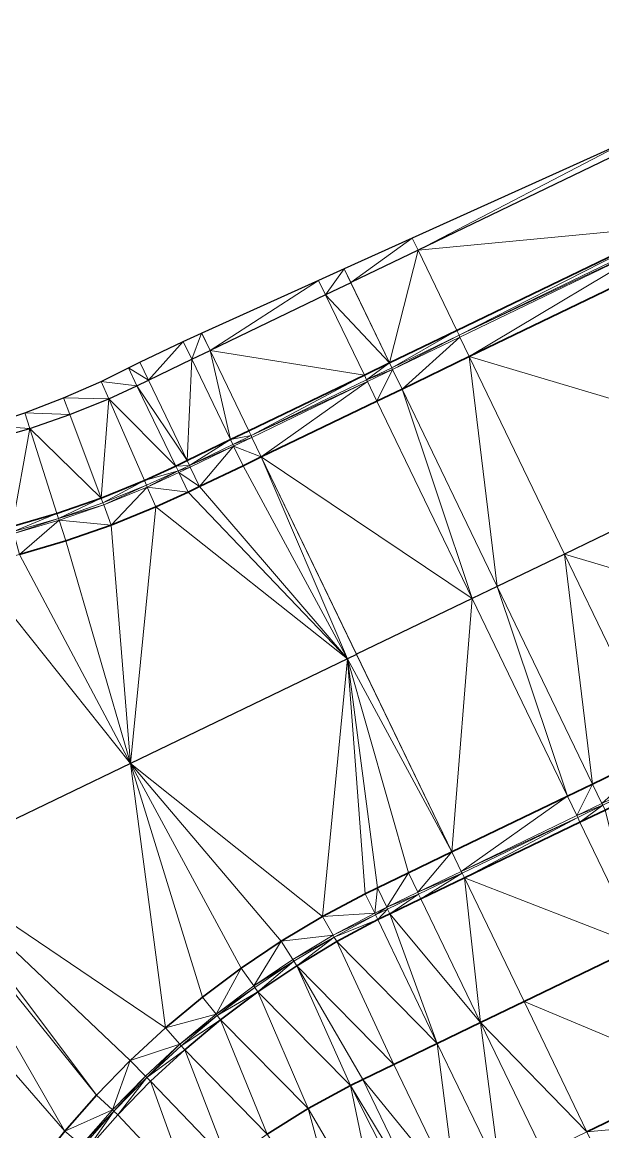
# Model space of a CAD drawing. Header units: metres. Extents: x 246428 to 246884, y 7418966 to 7419490.
# Drawn here: x 246544.71 to 246556.76, y 7419384.3 to 7419407.32 of the extents above; entities that cross this region are included whole.
import ezdxf

# ---------------------------------------------------------------- set-up
doc = ezdxf.new("R2010")
doc.units = ezdxf.units.M
doc.linetypes.add('blank name', pattern=[0])
doc.linetypes.add('HIDDEN', pattern=[9.525, 6.35, -3.175])
doc.layers.add('_12D_UNMAPPED', color=7, linetype='Continuous')
for name, color, linetype, lineweight in [('BATTER', 250, 'HIDDEN', 25), ('GRADELINES', 250, 'HIDDEN', 25), ('MISC_PATHS', 7, 'Continuous', 35)]:
    doc.layers.add(name, color=color, linetype=linetype, lineweight=lineweight)
for name, color, linetype, lineweight, true_color in [('KERB_BACK', 7, 'Continuous', 35, 0x5fd2ff), ('KERB_LINE', 7, 'Continuous', 18, 0xb9b9b9), ('KERB_LIP', 7, 'Continuous', 35, 0x5fd2ff), ('KERB_TOP', 7, 'Continuous', 18, 0xb9b9b9)]:
    doc.layers.add(name, color=color, linetype=linetype, lineweight=lineweight, true_color=true_color)

msp = doc.modelspace()

# ---------------------------------------------------------------- linework, layer by layer
at = {"layer": '_12D_UNMAPPED', "color": 3, "linetype": 'blank name', "lineweight": 0}
for points in [[(246522.217, 7419399.816, 31.478), (246641.933, 7419447.013, 33.763), (246641.933, 7419447.013, 33.763)], [(246552.923, 7419402.591, 32.046), (246552.801, 7419402.843, 32), (246557.359, 7419404.903, 32.096)], [(246557.427, 7419404.763, 32.121), (246552.923, 7419402.591, 32.046), (246557.359, 7419404.903, 32.096)], [(246558.23, 7419403.096, 32.14), (246552.923, 7419402.591, 32.046), (246557.427, 7419404.763, 32.121)], [(246553.727, 7419400.925, 32.065), (246552.923, 7419402.591, 32.046), (246558.23, 7419403.096, 32.14)], [(246553.774, 7419400.826, 32.065), (246553.727, 7419400.925, 32.065), (246558.23, 7419403.096, 32.14)], [(246558.278, 7419402.997, 32.14), (246553.774, 7419400.826, 32.065), (246558.23, 7419403.096, 32.14)], [(246558.295, 7419402.961, 31.99), (246553.774, 7419400.826, 32.065), (246558.278, 7419402.997, 32.14)], [(246553.792, 7419400.789, 31.915), (246553.774, 7419400.826, 32.065), (246558.295, 7419402.961, 31.99)], [(246553.987, 7419400.384, 31.94), (246553.792, 7419400.789, 31.915), (246558.295, 7419402.961, 31.99)], [(246558.491, 7419402.556, 32.015), (246553.987, 7419400.384, 31.94), (246558.295, 7419402.961, 31.99)], [(246552.801, 7419402.843, 32), (246551.527, 7419401.918, 32.023), (246551.388, 7419402.204, 31.97)], [(246552.923, 7419402.591, 32.046), (246551.527, 7419401.918, 32.023), (246552.801, 7419402.843, 32)], [(246552.923, 7419402.591, 32.046), (246552.33, 7419400.251, 32.042), (246551.527, 7419401.918, 32.023)], [(246553.727, 7419400.925, 32.065), (246552.33, 7419400.251, 32.042), (246552.923, 7419402.591, 32.046)], [(246560.467, 7419398.458, 32.151), (246553.987, 7419400.384, 31.94), (246558.491, 7419402.556, 32.015)], [(246551.388, 7419402.204, 31.97), (246551.006, 7419401.666, 32.015), (246550.861, 7419401.966, 31.959)], [(246551.527, 7419401.917, 32.023), (246551.006, 7419401.666, 32.015), (246551.388, 7419402.204, 31.97)], [(246551.527, 7419401.918, 32.023), (246551.527, 7419401.917, 32.023), (246551.388, 7419402.204, 31.97)], [(246551.388, 7419402.204, 31.97), (246551.527, 7419401.917, 32.023), (246551.388, 7419402.204, 31.97)], [(246550.861, 7419401.966, 31.959), (246548.607, 7419400.51, 31.975), (246548.434, 7419400.869, 31.908)], [(246551.006, 7419401.666, 32.015), (246548.607, 7419400.51, 31.975), (246550.861, 7419401.966, 31.959)], [(246551.006, 7419401.666, 32.015), (246551.006, 7419401.666, 32.015), (246550.861, 7419401.966, 31.959)], [(246550.861, 7419401.966, 31.959), (246551.006, 7419401.666, 32.015), (246550.861, 7419401.966, 31.959)], [(246551.527, 7419401.917, 32.023), (246552.33, 7419400.251, 32.042), (246551.006, 7419401.666, 32.015)], [(246552.33, 7419400.251, 32.042), (246552.33, 7419400.251, 32.042), (246551.527, 7419401.918, 32.023)], [(246551.527, 7419401.918, 32.023), (246552.33, 7419400.251, 32.042), (246551.527, 7419401.917, 32.023)], [(246551.006, 7419401.666, 32.015), (246551.809, 7419400, 32.033), (246548.607, 7419400.51, 31.975)], [(246552.33, 7419400.251, 32.042), (246551.809, 7419400, 32.033), (246551.006, 7419401.666, 32.015)], [(246551.809, 7419400, 32.033), (246551.809, 7419400, 32.033), (246551.006, 7419401.666, 32.015)], [(246551.006, 7419401.666, 32.015), (246551.809, 7419400, 32.033), (246551.006, 7419401.666, 32.015)], [(246548.229, 7419400.327, 31.968), (246548.051, 7419400.696, 31.9), (246548.433, 7419400.869, 31.908)], [(246548.433, 7419400.869, 31.908), (246548.051, 7419400.696, 31.9), (246548.434, 7419400.869, 31.908)], [(246548.607, 7419400.51, 31.975), (246548.229, 7419400.327, 31.968), (246548.433, 7419400.869, 31.908)], [(246548.607, 7419400.51, 31.975), (246548.433, 7419400.869, 31.908), (246548.434, 7419400.869, 31.908)], [(246548.434, 7419400.869, 31.908), (246548.433, 7419400.869, 31.908), (246548.434, 7419400.869, 31.908)], [(246548.607, 7419400.51, 31.975), (246548.434, 7419400.869, 31.908), (246548.607, 7419400.51, 31.975)], [(246548.607, 7419400.51, 31.975), (246548.607, 7419400.51, 31.975), (246548.434, 7419400.869, 31.908)], [(246548.434, 7419400.869, 31.908), (246548.434, 7419400.869, 31.908), (246548.434, 7419400.869, 31.908)], [(246548.607, 7419400.51, 31.975), (246548.434, 7419400.869, 31.908), (246548.434, 7419400.869, 31.908)], [(246548.434, 7419400.869, 31.908), (246548.434, 7419400.869, 31.908), (246548.434, 7419400.869, 31.908)], [(246553.727, 7419400.925, 32.065), (246552.378, 7419400.152, 32.042), (246552.33, 7419400.251, 32.042)], [(246553.774, 7419400.826, 32.065), (246552.378, 7419400.152, 32.042), (246553.727, 7419400.925, 32.065)], [(246547.328, 7419399.893, 31.953), (246547.149, 7419400.265, 31.884), (246548.051, 7419400.696, 31.9)], [(246548.229, 7419400.327, 31.968), (246547.328, 7419399.893, 31.953), (246548.051, 7419400.696, 31.9)], [(246553.774, 7419400.826, 32.065), (246552.395, 7419400.116, 31.892), (246552.378, 7419400.152, 32.042)], [(246553.792, 7419400.789, 31.915), (246552.395, 7419400.116, 31.892), (246553.774, 7419400.826, 32.065)], [(246553.792, 7419400.789, 31.915), (246552.591, 7419399.711, 31.917), (246552.395, 7419400.116, 31.892)], [(246553.987, 7419400.384, 31.94), (246552.591, 7419399.711, 31.917), (246553.792, 7419400.789, 31.915)], [(246549.032, 7419398.661, 31.987), (246548.229, 7419400.327, 31.968), (246548.607, 7419400.51, 31.975)], [(246548.229, 7419400.327, 31.968), (246548.607, 7419400.51, 31.975), (246548.607, 7419400.51, 31.975)], [(246548.607, 7419400.51, 31.975), (246549.411, 7419398.843, 31.993), (246548.607, 7419400.51, 31.975)], [(246548.607, 7419400.51, 31.975), (246548.607, 7419400.51, 31.975), (246548.607, 7419400.51, 31.975)], [(246548.607, 7419400.51, 31.975), (246548.607, 7419400.51, 31.975), (246548.607, 7419400.51, 31.975)], [(246549.411, 7419398.843, 31.993), (246549.411, 7419398.843, 31.993), (246548.607, 7419400.51, 31.975)], [(246548.607, 7419400.51, 31.975), (246549.411, 7419398.843, 31.993), (246548.607, 7419400.51, 31.975)], [(246551.809, 7419400, 32.033), (246549.411, 7419398.843, 31.993), (246548.607, 7419400.51, 31.975)], [(246548.607, 7419400.51, 31.975), (246548.607, 7419400.51, 31.975), (246548.607, 7419400.51, 31.975)], [(246549.411, 7419398.843, 31.993), (246549.41, 7419398.843, 31.993), (246548.607, 7419400.51, 31.975)], [(246549.41, 7419398.843, 31.993), (246549.032, 7419398.661, 31.987), (246548.607, 7419400.51, 31.975)], [(246547.328, 7419399.893, 31.953), (246546.914, 7419400.148, 31.881), (246547.149, 7419400.265, 31.884)], [(246548.132, 7419398.226, 31.972), (246547.328, 7419399.893, 31.953), (246548.229, 7419400.327, 31.968)], [(246549.032, 7419398.661, 31.987), (246548.132, 7419398.226, 31.972), (246548.229, 7419400.327, 31.968)], [(246552.33, 7419400.251, 32.042), (246551.857, 7419399.901, 32.033), (246551.809, 7419400, 32.033)], [(246552.378, 7419400.152, 32.042), (246551.857, 7419399.901, 32.033), (246552.33, 7419400.251, 32.042)], [(246552.33, 7419400.251, 32.042), (246552.378, 7419400.152, 32.042), (246552.33, 7419400.251, 32.042)], [(246552.378, 7419400.152, 32.042), (246552.378, 7419400.152, 32.042), (246552.33, 7419400.251, 32.042)], [(246553.987, 7419400.384, 31.94), (246554.567, 7419395.612, 32.053), (246552.591, 7419399.711, 31.917)], [(246554.567, 7419395.612, 32.053), (246553.987, 7419400.384, 31.94), (246555.964, 7419396.286, 32.076)], [(246553.987, 7419400.384, 31.94), (246560.467, 7419398.458, 32.151), (246555.964, 7419396.286, 32.076)], [(246547.092, 7419399.779, 31.949), (246546.348, 7419399.87, 31.873), (246546.914, 7419400.148, 31.881)], [(246547.328, 7419399.893, 31.953), (246547.092, 7419399.779, 31.949), (246546.914, 7419400.148, 31.881)], [(246551.809, 7419400, 32.033), (246549.458, 7419398.744, 31.993), (246549.411, 7419398.843, 31.993)], [(246551.857, 7419399.901, 32.033), (246549.458, 7419398.744, 31.993), (246551.809, 7419400, 32.033)], [(246551.809, 7419400, 32.033), (246551.857, 7419399.901, 32.033), (246551.809, 7419400, 32.033)], [(246551.857, 7419399.901, 32.033), (246551.857, 7419399.901, 32.033), (246551.809, 7419400, 32.033)], [(246552.378, 7419400.152, 32.042), (246552.395, 7419400.116, 31.892), (246551.857, 7419399.901, 32.033)], [(246552.395, 7419400.116, 31.892), (246551.874, 7419399.865, 31.883), (246551.857, 7419399.901, 32.033)], [(246552.395, 7419400.116, 31.892), (246552.07, 7419399.46, 31.908), (246551.874, 7419399.865, 31.883)], [(246552.591, 7419399.711, 31.917), (246552.07, 7419399.46, 31.908), (246552.395, 7419400.116, 31.892)], [(246552.395, 7419400.116, 31.892), (246552.395, 7419400.116, 31.892), (246552.378, 7419400.152, 32.042)], [(246552.378, 7419400.152, 32.042), (246552.395, 7419400.116, 31.892), (246552.378, 7419400.152, 32.042)], [(246552.591, 7419399.711, 31.917), (246552.591, 7419399.711, 31.917), (246552.395, 7419400.116, 31.892)], [(246552.395, 7419400.116, 31.892), (246552.591, 7419399.711, 31.917), (246552.395, 7419400.116, 31.892)], [(246546.506, 7419399.51, 31.938), (246545.566, 7419399.526, 31.862), (246546.348, 7419399.87, 31.873)], [(246547.092, 7419399.779, 31.949), (246546.506, 7419399.51, 31.938), (246546.348, 7419399.87, 31.873)], [(246547.896, 7419398.113, 31.968), (246546.506, 7419399.51, 31.938), (246547.092, 7419399.779, 31.949)], [(246548.132, 7419398.226, 31.972), (246547.092, 7419399.779, 31.949), (246547.328, 7419399.893, 31.953)], [(246548.132, 7419398.226, 31.972), (246547.896, 7419398.113, 31.968), (246547.092, 7419399.779, 31.949)], [(246551.857, 7419399.901, 32.033), (246551.874, 7419399.865, 31.883), (246549.458, 7419398.744, 31.993)], [(246551.874, 7419399.865, 31.883), (246549.476, 7419398.708, 31.843), (246549.458, 7419398.744, 31.993)], [(246551.874, 7419399.865, 31.883), (246549.671, 7419398.303, 31.868), (246549.476, 7419398.708, 31.843)], [(246552.07, 7419399.46, 31.908), (246549.671, 7419398.303, 31.868), (246551.874, 7419399.865, 31.883)], [(246551.874, 7419399.865, 31.883), (246551.874, 7419399.865, 31.883), (246551.857, 7419399.901, 32.033)], [(246551.857, 7419399.901, 32.033), (246551.874, 7419399.865, 31.883), (246551.857, 7419399.901, 32.033)], [(246551.874, 7419399.865, 31.883), (246552.07, 7419399.46, 31.908), (246551.874, 7419399.865, 31.883)], [(246552.07, 7419399.46, 31.908), (246552.07, 7419399.46, 31.908), (246551.874, 7419399.865, 31.883)], [(246552.591, 7419399.711, 31.917), (246554.046, 7419395.361, 32.045), (246552.07, 7419399.46, 31.908)], [(246552.591, 7419399.711, 31.917), (246554.567, 7419395.612, 32.053), (246552.591, 7419399.711, 31.917)], [(246554.567, 7419395.612, 32.053), (246554.567, 7419395.612, 32.053), (246552.591, 7419399.711, 31.917)], [(246554.567, 7419395.612, 32.053), (246554.046, 7419395.361, 32.045), (246552.591, 7419399.711, 31.917)], [(246545.696, 7419399.181, 31.923), (246544.766, 7419399.219, 31.851), (246545.566, 7419399.526, 31.862)], [(246546.506, 7419399.51, 31.938), (246545.696, 7419399.181, 31.923), (246545.566, 7419399.526, 31.862)], [(246546.348, 7419397.449, 31.942), (246545.696, 7419399.181, 31.923), (246546.506, 7419399.51, 31.938)], [(246547.246, 7419397.814, 31.957), (246546.348, 7419397.449, 31.942), (246546.506, 7419399.51, 31.938)], [(246547.896, 7419398.113, 31.968), (246547.246, 7419397.814, 31.957), (246546.506, 7419399.51, 31.938)], [(246552.07, 7419399.46, 31.908), (246554.046, 7419395.361, 32.045), (246549.671, 7419398.303, 31.868)], [(246554.046, 7419395.361, 32.045), (246554.046, 7419395.361, 32.045), (246552.07, 7419399.46, 31.908)], [(246552.07, 7419399.46, 31.908), (246554.046, 7419395.361, 32.045), (246552.07, 7419399.46, 31.908)], [(246544.87, 7419398.894, 31.908), (246543.951, 7419398.951, 31.841), (246544.766, 7419399.219, 31.851)], [(246545.696, 7419399.181, 31.923), (246544.87, 7419398.894, 31.908), (246544.766, 7419399.219, 31.851)], [(246546.348, 7419397.449, 31.942), (246544.87, 7419398.894, 31.908), (246545.696, 7419399.181, 31.923)], [(246544.87, 7419398.894, 31.908), (246544.03, 7419398.649, 31.893), (246543.951, 7419398.951, 31.841)], [(246544.502, 7419396.86, 31.912), (246544.03, 7419398.649, 31.893), (246544.87, 7419398.894, 31.908)], [(246545.432, 7419397.131, 31.927), (246544.502, 7419396.86, 31.912), (246544.87, 7419398.894, 31.908)], [(246546.348, 7419397.449, 31.942), (246545.432, 7419397.131, 31.927), (246544.87, 7419398.894, 31.908)], [(246549.458, 7419398.744, 31.993), (246549.032, 7419398.661, 31.987), (246549.41, 7419398.843, 31.993)], [(246549.458, 7419398.744, 31.993), (246549.41, 7419398.843, 31.993), (246549.411, 7419398.843, 31.993)], [(246549.41, 7419398.843, 31.993), (246549.411, 7419398.843, 31.993), (246549.411, 7419398.843, 31.993)], [(246549.411, 7419398.843, 31.993), (246549.411, 7419398.843, 31.993), (246549.411, 7419398.843, 31.993)], [(246549.411, 7419398.843, 31.993), (246549.411, 7419398.843, 31.993), (246549.411, 7419398.843, 31.993)], [(246549.458, 7419398.744, 31.993), (246549.458, 7419398.744, 31.993), (246549.411, 7419398.843, 31.993)], [(246549.411, 7419398.843, 31.993), (246549.458, 7419398.744, 31.993), (246549.411, 7419398.843, 31.993)], [(246549.411, 7419398.843, 31.993), (246549.458, 7419398.744, 31.993), (246549.411, 7419398.843, 31.993)], [(246549.458, 7419398.744, 31.993), (246549.458, 7419398.744, 31.993), (246549.411, 7419398.843, 31.993)], [(246548.179, 7419398.127, 31.972), (246548.132, 7419398.226, 31.972), (246549.032, 7419398.661, 31.987)], [(246549.08, 7419398.562, 31.987), (246548.179, 7419398.127, 31.972), (246549.032, 7419398.661, 31.987)], [(246549.097, 7419398.526, 31.837), (246548.179, 7419398.127, 31.972), (246549.08, 7419398.562, 31.987)], [(246549.458, 7419398.744, 31.993), (246549.08, 7419398.562, 31.987), (246549.032, 7419398.661, 31.987)], [(246549.476, 7419398.708, 31.843), (246549.08, 7419398.562, 31.987), (246549.458, 7419398.744, 31.993)], [(246549.476, 7419398.708, 31.843), (246549.097, 7419398.526, 31.837), (246549.08, 7419398.562, 31.987)], [(246549.671, 7419398.303, 31.868), (246549.097, 7419398.526, 31.837), (246549.476, 7419398.708, 31.843)], [(246549.458, 7419398.744, 31.993), (246549.458, 7419398.744, 31.993), (246549.458, 7419398.744, 31.993)], [(246549.476, 7419398.708, 31.843), (246549.476, 7419398.708, 31.843), (246549.458, 7419398.744, 31.993)], [(246549.476, 7419398.708, 31.843), (246549.458, 7419398.744, 31.993), (246549.458, 7419398.744, 31.993)], [(246549.458, 7419398.744, 31.993), (246549.458, 7419398.744, 31.993), (246549.458, 7419398.744, 31.993)], [(246549.458, 7419398.744, 31.993), (246549.476, 7419398.708, 31.843), (246549.458, 7419398.744, 31.993)], [(246549.458, 7419398.744, 31.993), (246549.458, 7419398.744, 31.993), (246549.458, 7419398.744, 31.993)], [(246549.458, 7419398.744, 31.993), (246549.476, 7419398.708, 31.843), (246549.458, 7419398.744, 31.993)], [(246549.476, 7419398.708, 31.843), (246549.476, 7419398.708, 31.843), (246549.458, 7419398.744, 31.993)], [(246549.476, 7419398.708, 31.843), (246549.476, 7419398.708, 31.843), (246549.476, 7419398.708, 31.843)], [(246549.476, 7419398.708, 31.843), (246549.476, 7419398.708, 31.843), (246549.476, 7419398.708, 31.843)], [(246549.671, 7419398.303, 31.868), (246549.476, 7419398.708, 31.843), (246549.476, 7419398.708, 31.843)], [(246549.671, 7419398.303, 31.868), (246549.671, 7419398.303, 31.868), (246549.476, 7419398.708, 31.843)], [(246549.476, 7419398.708, 31.843), (246549.671, 7419398.303, 31.868), (246549.476, 7419398.708, 31.843)], [(246549.476, 7419398.708, 31.843), (246549.476, 7419398.708, 31.843), (246549.476, 7419398.708, 31.843)], [(246549.476, 7419398.708, 31.843), (246549.671, 7419398.303, 31.868), (246549.476, 7419398.708, 31.843)], [(246549.671, 7419398.303, 31.868), (246549.671, 7419398.303, 31.868), (246549.476, 7419398.708, 31.843)], [(246549.097, 7419398.526, 31.837), (246548.197, 7419398.091, 31.822), (246548.179, 7419398.127, 31.972)], [(246548.392, 7419397.686, 31.847), (246548.197, 7419398.091, 31.822), (246549.097, 7419398.526, 31.837)], [(246549.293, 7419398.12, 31.862), (246548.392, 7419397.686, 31.847), (246549.097, 7419398.526, 31.837)], [(246549.671, 7419398.303, 31.868), (246549.293, 7419398.12, 31.862), (246549.097, 7419398.526, 31.837)], [(246555.964, 7419396.286, 32.076), (246560.467, 7419398.458, 32.151), (246562.444, 7419394.359, 32.288)], [(246547.944, 7419398.014, 31.968), (246547.246, 7419397.814, 31.957), (246547.896, 7419398.113, 31.968)], [(246548.179, 7419398.127, 31.972), (246547.896, 7419398.113, 31.968), (246548.132, 7419398.226, 31.972)], [(246548.179, 7419398.127, 31.972), (246547.944, 7419398.014, 31.968), (246547.896, 7419398.113, 31.968)], [(246548.197, 7419398.091, 31.822), (246547.944, 7419398.014, 31.968), (246548.179, 7419398.127, 31.972)], [(246548.197, 7419398.091, 31.822), (246547.961, 7419397.978, 31.818), (246547.944, 7419398.014, 31.968)], [(246548.392, 7419397.686, 31.847), (246547.961, 7419397.978, 31.818), (246548.197, 7419398.091, 31.822)], [(246548.392, 7419397.686, 31.847), (246549.293, 7419398.12, 31.862), (246551.46, 7419394.114, 32.001)], [(246551.46, 7419394.114, 32.001), (246549.293, 7419398.12, 31.862), (246549.671, 7419398.303, 31.868)], [(246549.293, 7419398.12, 31.862), (246549.671, 7419398.303, 31.868), (246549.671, 7419398.303, 31.868)], [(246549.671, 7419398.303, 31.868), (246551.648, 7419394.204, 32.005), (246549.671, 7419398.303, 31.868)], [(246549.671, 7419398.303, 31.868), (246551.648, 7419394.204, 32.005), (246549.671, 7419398.303, 31.868)], [(246549.671, 7419398.303, 31.868), (246549.671, 7419398.303, 31.868), (246549.671, 7419398.303, 31.868)], [(246551.648, 7419394.204, 32.005), (246551.648, 7419394.204, 32.005), (246549.671, 7419398.303, 31.868)], [(246551.648, 7419394.205, 32.005), (246551.648, 7419394.204, 32.005), (246549.671, 7419398.303, 31.868)], [(246549.671, 7419398.303, 31.868), (246549.671, 7419398.303, 31.868), (246549.671, 7419398.303, 31.868)], [(246554.046, 7419395.361, 32.045), (246551.648, 7419394.205, 32.005), (246549.671, 7419398.303, 31.868)], [(246549.671, 7419398.303, 31.868), (246549.671, 7419398.303, 31.868), (246549.671, 7419398.303, 31.868)], [(246551.648, 7419394.204, 32.005), (246551.648, 7419394.204, 32.005), (246549.671, 7419398.303, 31.868)], [(246551.648, 7419394.204, 32.005), (246551.46, 7419394.114, 32.001), (246549.671, 7419398.303, 31.868)], [(246547.944, 7419398.014, 31.968), (246547.29, 7419397.713, 31.957), (246547.246, 7419397.814, 31.957)], [(246547.306, 7419397.677, 31.807), (246547.29, 7419397.713, 31.957), (246547.944, 7419398.014, 31.968)], [(246547.961, 7419397.978, 31.818), (246547.306, 7419397.677, 31.807), (246547.944, 7419398.014, 31.968)], [(246548.156, 7419397.572, 31.843), (246547.306, 7419397.677, 31.807), (246547.961, 7419397.978, 31.818)], [(246548.392, 7419397.686, 31.847), (246548.156, 7419397.572, 31.843), (246547.961, 7419397.978, 31.818)], [(246546.386, 7419397.347, 31.942), (246546.348, 7419397.449, 31.942), (246547.246, 7419397.814, 31.957)], [(246547.29, 7419397.713, 31.957), (246546.386, 7419397.347, 31.942), (246547.246, 7419397.814, 31.957)], [(246546.401, 7419397.309, 31.792), (246546.386, 7419397.347, 31.942), (246547.29, 7419397.713, 31.957)], [(246547.306, 7419397.677, 31.807), (246546.401, 7419397.309, 31.792), (246547.29, 7419397.713, 31.957)], [(246546.559, 7419396.888, 31.817), (246546.401, 7419397.309, 31.792), (246547.306, 7419397.677, 31.807)], [(246547.485, 7419397.264, 31.832), (246546.559, 7419396.888, 31.817), (246547.306, 7419397.677, 31.807)], [(246548.156, 7419397.572, 31.843), (246547.485, 7419397.264, 31.832), (246547.306, 7419397.677, 31.807)], [(246548.156, 7419397.572, 31.843), (246548.392, 7419397.686, 31.847), (246551.46, 7419394.114, 32.001)], [(246545.466, 7419397.026, 31.927), (246545.432, 7419397.131, 31.927), (246546.348, 7419397.449, 31.942)], [(246546.386, 7419397.347, 31.942), (246545.466, 7419397.026, 31.927), (246546.348, 7419397.449, 31.942)], [(246547.485, 7419397.264, 31.832), (246548.156, 7419397.572, 31.843), (246551.46, 7419394.114, 32.001)], [(246546.401, 7419397.309, 31.792), (246545.466, 7419397.026, 31.927), (246546.386, 7419397.347, 31.942)], [(246546.401, 7419397.309, 31.792), (246545.478, 7419396.988, 31.777), (246545.466, 7419397.026, 31.927)], [(246546.559, 7419396.888, 31.817), (246545.478, 7419396.988, 31.777), (246546.401, 7419397.309, 31.792)], [(246546.559, 7419396.888, 31.817), (246547.485, 7419397.264, 31.832), (246546.956, 7419391.942, 31.926)], [(246547.485, 7419397.264, 31.832), (246551.46, 7419394.114, 32.001), (246546.956, 7419391.942, 31.926)], [(246544.53, 7419396.754, 31.912), (246544.502, 7419396.86, 31.912), (246545.432, 7419397.131, 31.927)], [(246545.466, 7419397.026, 31.927), (246544.53, 7419396.754, 31.912), (246545.432, 7419397.131, 31.927)], [(246544.54, 7419396.715, 31.762), (246544.53, 7419396.754, 31.912), (246545.466, 7419397.026, 31.927)], [(246545.478, 7419396.988, 31.777), (246544.54, 7419396.715, 31.762), (246545.466, 7419397.026, 31.927)], [(246544.655, 7419396.28, 31.787), (246544.54, 7419396.715, 31.762), (246545.478, 7419396.988, 31.777)], [(246545.615, 7419396.56, 31.802), (246544.655, 7419396.28, 31.787), (246545.478, 7419396.988, 31.777)], [(246546.559, 7419396.888, 31.817), (246545.615, 7419396.56, 31.802), (246545.478, 7419396.988, 31.777)], [(246545.615, 7419396.56, 31.802), (246546.559, 7419396.888, 31.817), (246546.956, 7419391.942, 31.926)], [(246544.655, 7419396.28, 31.787), (246545.615, 7419396.56, 31.802), (246546.956, 7419391.942, 31.926)], [(246543.682, 7419396.05, 31.772), (246544.655, 7419396.28, 31.787), (246546.956, 7419391.942, 31.926)], [(246554.567, 7419395.612, 32.053), (246555.964, 7419396.286, 32.076), (246556.544, 7419391.514, 32.19)], [(246555.964, 7419396.286, 32.076), (246562.444, 7419394.359, 32.288), (246557.94, 7419392.188, 32.213)], [(246555.964, 7419396.286, 32.076), (246557.94, 7419392.188, 32.213), (246556.544, 7419391.514, 32.19)], [(246542.64, 7419389.861, 31.855), (246543.682, 7419396.05, 31.772), (246546.956, 7419391.942, 31.926)], [(246554.567, 7419395.612, 32.053), (246556.023, 7419391.263, 32.181), (246554.046, 7419395.361, 32.045)], [(246554.567, 7419395.612, 32.053), (246554.567, 7419395.612, 32.053), (246556.544, 7419391.514, 32.19)], [(246554.567, 7419395.612, 32.053), (246556.544, 7419391.514, 32.19), (246556.544, 7419391.514, 32.19)], [(246556.023, 7419391.263, 32.181), (246554.567, 7419395.612, 32.053), (246556.544, 7419391.514, 32.19)], [(246554.046, 7419395.361, 32.045), (246553.624, 7419390.106, 32.141), (246551.648, 7419394.205, 32.005)], [(246556.023, 7419391.263, 32.181), (246553.624, 7419390.106, 32.141), (246554.046, 7419395.361, 32.045)], [(246556.023, 7419391.263, 32.181), (246556.023, 7419391.263, 32.181), (246554.046, 7419395.361, 32.045)], [(246554.046, 7419395.361, 32.045), (246556.023, 7419391.263, 32.181), (246554.046, 7419395.361, 32.045)], [(246551.648, 7419394.204, 32.005), (246553.624, 7419390.106, 32.141), (246551.46, 7419394.114, 32.001)], [(246551.648, 7419394.205, 32.005), (246553.624, 7419390.106, 32.141), (246551.648, 7419394.204, 32.005)], [(246551.648, 7419394.204, 32.005), (246553.624, 7419390.106, 32.141), (246551.648, 7419394.204, 32.005)], [(246551.648, 7419394.204, 32.005), (246553.624, 7419390.106, 32.141), (246551.648, 7419394.204, 32.005)], [(246551.46, 7419394.114, 32.001), (246550.941, 7419388.765, 32.066), (246546.956, 7419391.942, 31.926)], [(246551.824, 7419389.236, 32.091), (246550.941, 7419388.765, 32.066), (246551.46, 7419394.114, 32.001)], [(246552.723, 7419389.672, 32.116), (246552.079, 7419389.361, 32.098), (246551.46, 7419394.114, 32.001)], [(246553.624, 7419390.106, 32.141), (246552.723, 7419389.672, 32.116), (246551.46, 7419394.114, 32.001)], [(246552.079, 7419389.361, 32.098), (246551.824, 7419389.236, 32.091), (246551.46, 7419394.114, 32.001)], [(246557.94, 7419392.188, 32.213), (246556.739, 7419391.109, 32.204), (246556.544, 7419391.514, 32.19)], [(246556.739, 7419391.109, 32.204), (246557.94, 7419392.188, 32.213), (246558.136, 7419391.782, 32.227)], [(246547.686, 7419386.452, 31.966), (246542.64, 7419389.861, 31.855), (246546.956, 7419391.942, 31.926)], [(246548.454, 7419387.092, 31.991), (246547.686, 7419386.452, 31.966), (246546.956, 7419391.942, 31.926)], [(246549.254, 7419387.692, 32.016), (246548.454, 7419387.092, 31.991), (246546.956, 7419391.942, 31.926)], [(246550.941, 7419388.765, 32.066), (246550.084, 7419388.25, 32.041), (246546.956, 7419391.942, 31.926)], [(246550.084, 7419388.25, 32.041), (246549.254, 7419387.692, 32.016), (246546.956, 7419391.942, 31.926)], [(246556.756, 7419391.073, 32.354), (246556.739, 7419391.109, 32.204), (246558.136, 7419391.782, 32.227)], [(246556.218, 7419390.858, 32.195), (246556.023, 7419391.263, 32.181), (246556.544, 7419391.514, 32.19)], [(246556.739, 7419391.109, 32.204), (246556.218, 7419390.858, 32.195), (246556.544, 7419391.514, 32.19)], [(246556.544, 7419391.514, 32.19), (246556.739, 7419391.109, 32.204), (246556.544, 7419391.514, 32.19)], [(246556.739, 7419391.109, 32.204), (246556.739, 7419391.109, 32.204), (246556.544, 7419391.514, 32.19)], [(246553.624, 7419390.106, 32.141), (246553.624, 7419390.106, 32.141), (246556.023, 7419391.263, 32.181)], [(246553.82, 7419389.701, 32.155), (246553.624, 7419390.106, 32.141), (246556.023, 7419391.263, 32.181)], [(246553.82, 7419389.701, 32.155), (246556.023, 7419391.263, 32.181), (246556.218, 7419390.858, 32.195)], [(246556.023, 7419391.263, 32.181), (246556.023, 7419391.263, 32.181), (246556.218, 7419390.858, 32.195)], [(246556.023, 7419391.263, 32.181), (246556.218, 7419390.858, 32.195), (246556.218, 7419390.858, 32.195)], [(246556.218, 7419390.858, 32.195), (246556.739, 7419391.109, 32.204), (246556.756, 7419391.073, 32.354)], [(246556.218, 7419390.858, 32.195), (246556.756, 7419391.073, 32.354), (246556.236, 7419390.822, 32.345)], [(246556.236, 7419390.822, 32.345), (246556.756, 7419391.073, 32.354), (246556.283, 7419390.722, 32.345)], [(246556.756, 7419391.073, 32.354), (246556.804, 7419390.974, 32.354), (246556.283, 7419390.722, 32.345)], [(246556.804, 7419390.974, 32.354), (246557.521, 7419388.155, 32.374), (246556.283, 7419390.722, 32.345)], [(246556.739, 7419391.109, 32.204), (246556.756, 7419391.073, 32.354), (246556.756, 7419391.073, 32.354)], [(246556.739, 7419391.109, 32.204), (246556.739, 7419391.109, 32.204), (246556.756, 7419391.073, 32.354)], [(246556.756, 7419391.073, 32.354), (246556.756, 7419391.073, 32.354), (246556.804, 7419390.974, 32.354)], [(246553.82, 7419389.701, 32.155), (246556.218, 7419390.858, 32.195), (246556.236, 7419390.821, 32.345)], [(246553.837, 7419389.665, 32.305), (246553.82, 7419389.701, 32.155), (246556.236, 7419390.821, 32.345)], [(246553.885, 7419389.566, 32.305), (246553.837, 7419389.665, 32.305), (246556.236, 7419390.821, 32.345)], [(246553.885, 7419389.566, 32.305), (246556.236, 7419390.821, 32.345), (246556.283, 7419390.722, 32.345)], [(246557.521, 7419388.155, 32.374), (246553.885, 7419389.566, 32.305), (246556.283, 7419390.722, 32.345)], [(246556.218, 7419390.858, 32.195), (246556.236, 7419390.822, 32.345), (246556.236, 7419390.821, 32.345)], [(246556.218, 7419390.858, 32.195), (246556.218, 7419390.858, 32.195), (246556.236, 7419390.822, 32.345)], [(246556.236, 7419390.821, 32.345), (246556.236, 7419390.822, 32.345), (246556.283, 7419390.722, 32.345)], [(246556.236, 7419390.822, 32.345), (246556.283, 7419390.722, 32.345), (246556.283, 7419390.722, 32.345)], [(246556.283, 7419390.722, 32.345), (246557.521, 7419388.155, 32.374), (246556.283, 7419390.722, 32.345)], [(246557.521, 7419388.155, 32.374), (246557.521, 7419388.155, 32.374), (246556.283, 7419390.722, 32.345)], [(246552.723, 7419389.672, 32.116), (246553.624, 7419390.106, 32.141), (246552.919, 7419389.266, 32.13)], [(246553.624, 7419390.106, 32.141), (246553.82, 7419389.701, 32.155), (246552.919, 7419389.266, 32.13)], [(246553.82, 7419389.701, 32.155), (246553.624, 7419390.106, 32.141), (246553.82, 7419389.701, 32.155)], [(246553.82, 7419389.701, 32.155), (246553.624, 7419390.106, 32.141), (246553.624, 7419390.106, 32.141)], [(246553.624, 7419390.106, 32.141), (246553.624, 7419390.106, 32.141), (246553.624, 7419390.106, 32.141)], [(246553.624, 7419390.106, 32.141), (246553.82, 7419389.701, 32.155), (246553.624, 7419390.106, 32.141)], [(246542.64, 7419389.861, 31.855), (246546.253, 7419385.058, 31.916), (246542.453, 7419389.77, 31.851)], [(246546.952, 7419385.774, 31.941), (246546.253, 7419385.058, 31.916), (246542.64, 7419389.861, 31.855)], [(246547.686, 7419386.452, 31.966), (246546.952, 7419385.774, 31.941), (246542.64, 7419389.861, 31.855)], [(246542.64, 7419389.861, 31.855), (246546.253, 7419385.058, 31.916), (246542.64, 7419389.861, 31.855)], [(246545.592, 7419384.308, 31.891), (246541.321, 7419389.224, 31.833), (246542.453, 7419389.77, 31.851)], [(246546.253, 7419385.058, 31.916), (246545.592, 7419384.308, 31.891), (246542.453, 7419389.77, 31.851)], [(246552.079, 7419389.361, 32.098), (246552.723, 7419389.672, 32.116), (246552.275, 7419388.956, 32.112)], [(246552.723, 7419389.672, 32.116), (246552.919, 7419389.266, 32.13), (246552.275, 7419388.956, 32.112)], [(246552.919, 7419389.266, 32.13), (246553.82, 7419389.701, 32.155), (246553.837, 7419389.665, 32.305)], [(246552.919, 7419389.266, 32.13), (246553.837, 7419389.665, 32.305), (246552.936, 7419389.23, 32.28)], [(246552.936, 7419389.23, 32.28), (246553.837, 7419389.665, 32.305), (246552.984, 7419389.131, 32.28)], [(246553.837, 7419389.665, 32.305), (246553.885, 7419389.566, 32.305), (246552.984, 7419389.131, 32.28)], [(246552.984, 7419389.131, 32.28), (246553.885, 7419389.566, 32.305), (246553.885, 7419389.566, 32.305)], [(246554.222, 7419386.564, 32.304), (246552.984, 7419389.131, 32.28), (246553.885, 7419389.566, 32.305)], [(246553.837, 7419389.665, 32.305), (246553.82, 7419389.701, 32.155), (246553.837, 7419389.665, 32.305)], [(246553.837, 7419389.665, 32.305), (246553.82, 7419389.701, 32.155), (246553.82, 7419389.701, 32.155)], [(246553.82, 7419389.701, 32.155), (246553.82, 7419389.701, 32.155), (246553.82, 7419389.701, 32.155)], [(246553.82, 7419389.701, 32.155), (246553.837, 7419389.665, 32.305), (246553.82, 7419389.701, 32.155)], [(246553.885, 7419389.566, 32.305), (246553.837, 7419389.665, 32.305), (246553.885, 7419389.566, 32.305)], [(246553.885, 7419389.566, 32.305), (246553.837, 7419389.665, 32.305), (246553.837, 7419389.665, 32.305)], [(246553.837, 7419389.665, 32.305), (246553.837, 7419389.665, 32.305), (246553.837, 7419389.665, 32.305)], [(246553.837, 7419389.665, 32.305), (246553.885, 7419389.566, 32.305), (246553.837, 7419389.665, 32.305)], [(246555.123, 7419386.999, 32.334), (246555.123, 7419386.999, 32.334), (246553.885, 7419389.566, 32.305)], [(246553.885, 7419389.566, 32.305), (246553.885, 7419389.566, 32.305), (246553.885, 7419389.566, 32.305)], [(246553.885, 7419389.566, 32.305), (246555.123, 7419386.999, 32.334), (246553.885, 7419389.566, 32.305)], [(246555.123, 7419386.999, 32.334), (246554.222, 7419386.564, 32.304), (246553.885, 7419389.566, 32.305)], [(246555.123, 7419386.999, 32.334), (246553.885, 7419389.566, 32.305), (246557.521, 7419388.155, 32.374)], [(246551.824, 7419389.236, 32.091), (246552.079, 7419389.361, 32.098), (246552.025, 7419388.833, 32.105)], [(246552.079, 7419389.361, 32.098), (246552.275, 7419388.956, 32.112), (246552.025, 7419388.833, 32.105)], [(246541.321, 7419389.224, 31.833), (246544.971, 7419383.525, 31.866), (246544.39, 7419382.711, 31.841)], [(246541.321, 7419389.224, 31.833), (246545.592, 7419384.308, 31.891), (246544.971, 7419383.525, 31.866)], [(246550.941, 7419388.765, 32.066), (246551.824, 7419389.236, 32.091), (246552.025, 7419388.833, 32.105)], [(246552.275, 7419388.956, 32.112), (246552.919, 7419389.266, 32.13), (246552.936, 7419389.23, 32.28)], [(246552.275, 7419388.956, 32.112), (246552.936, 7419389.23, 32.28), (246552.292, 7419388.92, 32.262)], [(246552.292, 7419388.92, 32.262), (246552.936, 7419389.23, 32.28), (246552.34, 7419388.821, 32.262)], [(246552.936, 7419389.23, 32.28), (246552.984, 7419389.131, 32.28), (246552.34, 7419388.821, 32.262)], [(246552.34, 7419388.821, 32.262), (246552.984, 7419389.131, 32.28), (246554.222, 7419386.564, 32.304)], [(246552.025, 7419388.833, 32.105), (246552.275, 7419388.956, 32.112), (246552.043, 7419388.797, 32.255)], [(246552.275, 7419388.956, 32.112), (246552.292, 7419388.92, 32.262), (246552.043, 7419388.797, 32.255)], [(246552.043, 7419388.797, 32.255), (246552.292, 7419388.92, 32.262), (246552.092, 7419388.699, 32.255)], [(246552.292, 7419388.92, 32.262), (246552.34, 7419388.821, 32.262), (246552.092, 7419388.699, 32.255)], [(246550.084, 7419388.25, 32.041), (246550.941, 7419388.765, 32.066), (246551.163, 7419388.374, 32.08)], [(246550.941, 7419388.765, 32.066), (246552.025, 7419388.833, 32.105), (246551.163, 7419388.374, 32.08)], [(246551.163, 7419388.374, 32.08), (246552.025, 7419388.833, 32.105), (246552.043, 7419388.797, 32.255)], [(246551.163, 7419388.374, 32.08), (246552.043, 7419388.797, 32.255), (246551.183, 7419388.339, 32.23)], [(246551.183, 7419388.339, 32.23), (246552.043, 7419388.797, 32.255), (246552.092, 7419388.699, 32.255)], [(246551.183, 7419388.339, 32.23), (246552.092, 7419388.699, 32.255), (246551.237, 7419388.243, 32.23)], [(246551.237, 7419388.243, 32.23), (246552.092, 7419388.699, 32.255), (246553.321, 7419386.13, 32.274)], [(246552.092, 7419388.699, 32.255), (246552.34, 7419388.821, 32.262), (246553.321, 7419386.13, 32.274)], [(246552.34, 7419388.821, 32.262), (246554.222, 7419386.564, 32.304), (246553.321, 7419386.13, 32.274)], [(246549.254, 7419387.692, 32.016), (246550.084, 7419388.25, 32.041), (246549.515, 7419387.326, 32.03)], [(246550.084, 7419388.25, 32.041), (246550.325, 7419387.871, 32.055), (246549.515, 7419387.326, 32.03)], [(246550.084, 7419388.25, 32.041), (246551.163, 7419388.374, 32.08), (246550.325, 7419387.871, 32.055)], [(246550.325, 7419387.871, 32.055), (246551.163, 7419388.374, 32.08), (246551.183, 7419388.339, 32.23)], [(246550.325, 7419387.871, 32.055), (246551.183, 7419388.339, 32.23), (246550.347, 7419387.837, 32.205)], [(246550.347, 7419387.837, 32.205), (246551.183, 7419388.339, 32.23), (246550.406, 7419387.744, 32.205)], [(246551.183, 7419388.339, 32.23), (246551.237, 7419388.243, 32.23), (246550.406, 7419387.744, 32.205)], [(246550.406, 7419387.744, 32.205), (246551.237, 7419388.243, 32.23), (246552.42, 7419385.695, 32.244)], [(246551.237, 7419388.243, 32.23), (246553.321, 7419386.13, 32.274), (246552.42, 7419385.695, 32.244)], [(246558.824, 7419385.453, 32.314), (246555.123, 7419386.999, 32.334), (246557.521, 7419388.155, 32.374)], [(246549.515, 7419387.326, 32.03), (246550.325, 7419387.871, 32.055), (246550.347, 7419387.837, 32.205)], [(246549.515, 7419387.326, 32.03), (246550.347, 7419387.837, 32.205), (246549.538, 7419387.293, 32.18)], [(246549.538, 7419387.293, 32.18), (246550.347, 7419387.837, 32.205), (246549.602, 7419387.203, 32.18)], [(246550.347, 7419387.837, 32.205), (246550.406, 7419387.744, 32.205), (246549.602, 7419387.203, 32.18)], [(246549.602, 7419387.203, 32.18), (246550.406, 7419387.744, 32.205), (246551.521, 7419385.259, 32.214)], [(246550.406, 7419387.744, 32.205), (246552.42, 7419385.695, 32.244), (246551.777, 7419385.385, 32.222)], [(246550.406, 7419387.744, 32.205), (246551.777, 7419385.385, 32.222), (246551.521, 7419385.259, 32.214)], [(246548.454, 7419387.092, 31.991), (246549.254, 7419387.692, 32.016), (246548.733, 7419386.74, 32.005)], [(246549.254, 7419387.692, 32.016), (246549.515, 7419387.326, 32.03), (246548.733, 7419386.74, 32.005)], [(246548.733, 7419386.74, 32.005), (246549.515, 7419387.326, 32.03), (246549.538, 7419387.293, 32.18)], [(246548.733, 7419386.74, 32.005), (246549.538, 7419387.293, 32.18), (246548.758, 7419386.708, 32.155)], [(246548.758, 7419386.708, 32.155), (246549.538, 7419387.293, 32.18), (246549.602, 7419387.203, 32.18)], [(246547.686, 7419386.452, 31.966), (246548.454, 7419387.092, 31.991), (246548.733, 7419386.74, 32.005)], [(246548.758, 7419386.708, 32.155), (246549.602, 7419387.203, 32.18), (246548.827, 7419386.622, 32.155)], [(246548.827, 7419386.622, 32.155), (246549.602, 7419387.203, 32.18), (246550.643, 7419384.781, 32.184)], [(246549.602, 7419387.203, 32.18), (246551.521, 7419385.259, 32.214), (246550.643, 7419384.781, 32.184)], [(246555.123, 7419386.999, 32.334), (246554.222, 7419386.564, 32.304), (246555.123, 7419386.999, 32.334)], [(246554.222, 7419386.564, 32.304), (246555.123, 7419386.999, 32.334), (246556.426, 7419384.296, 32.274)], [(246555.123, 7419386.999, 32.334), (246555.123, 7419386.999, 32.334), (246555.123, 7419386.999, 32.334)], [(246555.123, 7419386.999, 32.334), (246558.824, 7419385.453, 32.314), (246556.426, 7419384.296, 32.274)], [(246555.123, 7419386.999, 32.334), (246555.123, 7419386.999, 32.334), (246556.426, 7419384.296, 32.274)], [(246555.123, 7419386.999, 32.334), (246556.426, 7419384.296, 32.274), (246556.426, 7419384.296, 32.274)], [(246547.686, 7419386.452, 31.966), (246548.733, 7419386.74, 32.005), (246547.983, 7419386.114, 31.98)], [(246547.983, 7419386.114, 31.98), (246548.733, 7419386.74, 32.005), (246548.758, 7419386.708, 32.155)], [(246547.983, 7419386.114, 31.98), (246548.758, 7419386.708, 32.155), (246548.009, 7419386.084, 32.13)], [(246548.009, 7419386.084, 32.13), (246548.758, 7419386.708, 32.155), (246548.827, 7419386.622, 32.155)], [(246548.009, 7419386.084, 32.13), (246548.827, 7419386.622, 32.155), (246548.082, 7419386.001, 32.13)], [(246548.082, 7419386.001, 32.13), (246548.827, 7419386.622, 32.155), (246549.796, 7419384.249, 32.154)], [(246548.827, 7419386.622, 32.155), (246550.643, 7419384.781, 32.184), (246549.796, 7419384.249, 32.154)], [(246546.952, 7419385.774, 31.941), (246547.686, 7419386.452, 31.966), (246547.983, 7419386.114, 31.98)], [(246553.321, 7419386.13, 32.274), (246554.222, 7419386.564, 32.304), (246554.624, 7419383.428, 32.214)], [(246554.222, 7419386.564, 32.304), (246555.525, 7419383.862, 32.244), (246554.624, 7419383.428, 32.214)], [(246555.525, 7419383.862, 32.244), (246554.222, 7419386.564, 32.304), (246556.426, 7419384.296, 32.274)], [(246546.952, 7419385.774, 31.941), (246547.983, 7419386.114, 31.98), (246547.266, 7419385.451, 31.955)], [(246547.266, 7419385.451, 31.955), (246547.983, 7419386.114, 31.98), (246547.294, 7419385.423, 32.105)], [(246547.983, 7419386.114, 31.98), (246548.009, 7419386.084, 32.13), (246547.294, 7419385.423, 32.105)], [(246552.42, 7419385.695, 32.244), (246553.321, 7419386.13, 32.274), (246553.724, 7419382.993, 32.184)], [(246553.321, 7419386.13, 32.274), (246554.624, 7419383.428, 32.214), (246553.724, 7419382.993, 32.184)], [(246547.294, 7419385.423, 32.105), (246548.009, 7419386.084, 32.13), (246548.082, 7419386.001, 32.13)], [(246547.294, 7419385.423, 32.105), (246548.082, 7419386.001, 32.13), (246547.37, 7419385.344, 32.105)], [(246547.37, 7419385.344, 32.105), (246548.082, 7419386.001, 32.13), (246548.984, 7419383.666, 32.124)], [(246548.082, 7419386.001, 32.13), (246549.796, 7419384.249, 32.154), (246548.984, 7419383.666, 32.124)], [(246546.253, 7419385.058, 31.916), (246546.952, 7419385.774, 31.941), (246546.583, 7419384.752, 31.93)], [(246546.952, 7419385.774, 31.941), (246547.266, 7419385.451, 31.955), (246546.583, 7419384.752, 31.93)], [(246551.777, 7419385.385, 32.222), (246552.42, 7419385.695, 32.244), (246553.724, 7419382.993, 32.184)], [(246546.583, 7419384.752, 31.93), (246547.266, 7419385.451, 31.955), (246546.613, 7419384.725, 32.08)], [(246547.266, 7419385.451, 31.955), (246547.294, 7419385.423, 32.105), (246546.613, 7419384.725, 32.08)], [(246546.613, 7419384.725, 32.08), (246547.294, 7419385.423, 32.105), (246546.693, 7419384.65, 32.08)], [(246547.294, 7419385.423, 32.105), (246547.37, 7419385.344, 32.105), (246546.693, 7419384.65, 32.08)], [(246556.426, 7419384.296, 32.274), (246558.824, 7419385.453, 32.314), (246559.259, 7419384.552, 32.304)], [(246546.693, 7419384.65, 32.08), (246547.37, 7419385.344, 32.105), (246548.21, 7419383.033, 32.094)], [(246547.37, 7419385.344, 32.105), (246548.984, 7419383.666, 32.124), (246548.21, 7419383.033, 32.094)], [(246550.643, 7419384.781, 32.184), (246551.521, 7419385.259, 32.214), (246552.158, 7419382.192, 32.124)], [(246551.521, 7419385.259, 32.214), (246551.777, 7419385.385, 32.222), (246553.08, 7419382.683, 32.162)], [(246551.521, 7419385.259, 32.214), (246553.08, 7419382.683, 32.162), (246552.872, 7419382.58, 32.154)], [(246551.521, 7419385.259, 32.214), (246552.872, 7419382.58, 32.154), (246552.158, 7419382.192, 32.124)], [(246551.777, 7419385.385, 32.222), (246553.724, 7419382.993, 32.184), (246553.08, 7419382.683, 32.162)], [(246545.592, 7419384.308, 31.891), (246546.253, 7419385.058, 31.916), (246546.583, 7419384.752, 31.93)], [(246545.592, 7419384.308, 31.891), (246546.583, 7419384.752, 31.93), (246545.938, 7419384.019, 31.905)], [(246545.938, 7419384.019, 31.905), (246546.583, 7419384.752, 31.93), (246546.613, 7419384.725, 32.08)], [(246549.796, 7419384.249, 32.154), (246550.643, 7419384.781, 32.184), (246551.469, 7419381.759, 32.094)], [(246550.643, 7419384.781, 32.184), (246552.158, 7419382.192, 32.124), (246551.469, 7419381.759, 32.094)], [(246545.938, 7419384.019, 31.905), (246546.613, 7419384.725, 32.08), (246545.968, 7419383.994, 32.055)], [(246545.968, 7419383.994, 32.055), (246546.613, 7419384.725, 32.08), (246546.053, 7419383.923, 32.055)], [(246546.613, 7419384.725, 32.08), (246546.693, 7419384.65, 32.08), (246546.053, 7419383.923, 32.055)], [(246546.053, 7419383.923, 32.055), (246546.693, 7419384.65, 32.08), (246548.21, 7419383.033, 32.094)], [(246556.426, 7419384.296, 32.274), (246559.259, 7419384.552, 32.304), (246556.86, 7419383.396, 32.264)], [(246544.971, 7419383.525, 31.866), (246545.592, 7419384.308, 31.891), (246545.938, 7419384.019, 31.905)], [(246556.426, 7419384.296, 32.274), (246555.525, 7419383.862, 32.244), (246556.426, 7419384.296, 32.274)], [(246556.426, 7419384.296, 32.274), (246556.426, 7419384.296, 32.274), (246556.426, 7419384.296, 32.274)], [(246556.426, 7419384.296, 32.274), (246556.426, 7419384.296, 32.274), (246556.86, 7419383.396, 32.264)]]:
    msp.add_3dface(points, dxfattribs=at)
at = {"layer": 'BATTER'}
for points in [[(246579.945, 7419415.622, 32.496), (246575.441, 7419413.45, 32.421), (246570.938, 7419411.279, 32.346), (246566.434, 7419409.107, 32.271), (246561.93, 7419406.935, 32.196), (246557.427, 7419404.763, 32.121), (246552.923, 7419402.591, 32.046), (246551.527, 7419401.918, 32.023), (246551.527, 7419401.917, 32.023), (246551.006, 7419401.666, 32.015), (246551.006, 7419401.666, 32.015), (246548.607, 7419400.51, 31.975), (246548.607, 7419400.51, 31.975), (246548.607, 7419400.51, 31.975)], [(246561.919, 7419406.959, 32.192), (246557.359, 7419404.903, 32.096), (246552.801, 7419402.843, 32), (246551.388, 7419402.204, 31.97), (246551.388, 7419402.204, 31.97), (246550.861, 7419401.966, 31.959), (246550.861, 7419401.966, 31.959), (246548.434, 7419400.869, 31.908), (246548.434, 7419400.869, 31.908), (246548.434, 7419400.869, 31.908)], [(246543.951, 7419398.951, 31.841), (246544.766, 7419399.219, 31.851), (246545.566, 7419399.526, 31.862), (246546.348, 7419399.87, 31.873), (246546.914, 7419400.148, 31.881), (246547.149, 7419400.265, 31.884), (246548.051, 7419400.696, 31.9), (246548.433, 7419400.869, 31.908), (246548.434, 7419400.869, 31.908)], [(246544.03, 7419398.649, 31.893), (246544.87, 7419398.894, 31.908), (246545.696, 7419399.181, 31.923), (246546.506, 7419399.51, 31.938), (246547.092, 7419399.779, 31.949), (246547.328, 7419399.893, 31.953), (246548.229, 7419400.327, 31.968), (246548.607, 7419400.51, 31.975), (246548.607, 7419400.51, 31.975)]]:
    msp.add_polyline3d(points, dxfattribs=at)
at = {"layer": 'GRADELINES'}
msp.add_polyline3d([(246578.482, 7419407.145, 32.451), (246573.978, 7419404.973, 32.376), (246569.475, 7419402.802, 32.301), (246564.971, 7419400.63, 32.226), (246560.467, 7419398.458, 32.151), (246555.964, 7419396.286, 32.076), (246554.567, 7419395.612, 32.053), (246554.567, 7419395.612, 32.053), (246554.046, 7419395.361, 32.045), (246554.046, 7419395.361, 32.045), (246551.648, 7419394.205, 32.005), (246551.648, 7419394.204, 32.005), (246551.648, 7419394.204, 32.005), (246551.648, 7419394.204, 32.005), (246551.46, 7419394.114, 32.001), (246546.956, 7419391.942, 31.926), (246542.64, 7419389.861, 31.855), (246542.64, 7419389.861, 31.855), (246542.453, 7419389.77, 31.851), (246541.321, 7419389.224, 31.833)], dxfattribs=at)
at = {"layer": 'KERB_BACK'}
for points in [[(246580.749, 7419413.956, 32.515), (246576.245, 7419411.784, 32.44), (246571.741, 7419409.612, 32.365), (246567.238, 7419407.44, 32.29), (246562.734, 7419405.268, 32.215), (246558.23, 7419403.096, 32.14), (246553.727, 7419400.925, 32.065), (246552.33, 7419400.251, 32.042), (246552.33, 7419400.251, 32.042), (246551.809, 7419400, 32.033), (246551.809, 7419400, 32.033), (246549.411, 7419398.843, 31.993), (246549.411, 7419398.843, 31.993), (246549.411, 7419398.843, 31.993)], [(246592.178, 7419408.033, 32.943), (246589.726, 7419406.85, 32.902), (246585.41, 7419404.769, 32.83), (246585.41, 7419404.769, 32.83), (246585.223, 7419404.678, 32.827), (246580.719, 7419402.507, 32.752), (246576.215, 7419400.335, 32.677), (246571.712, 7419398.163, 32.602), (246567.208, 7419395.991, 32.527), (246562.704, 7419393.819, 32.452), (246558.201, 7419391.647, 32.377), (246556.804, 7419390.974, 32.354), (246556.804, 7419390.974, 32.354), (246556.283, 7419390.722, 32.345), (246556.283, 7419390.722, 32.345), (246553.885, 7419389.566, 32.305), (246553.885, 7419389.566, 32.305)], [(246544.502, 7419396.86, 31.912), (246545.432, 7419397.131, 31.927), (246546.348, 7419397.449, 31.942), (246547.246, 7419397.814, 31.957), (246547.896, 7419398.113, 31.968), (246548.132, 7419398.226, 31.972), (246549.032, 7419398.661, 31.987), (246549.41, 7419398.843, 31.993), (246549.411, 7419398.843, 31.993)], [(246553.885, 7419389.566, 32.305), (246552.984, 7419389.131, 32.28), (246552.34, 7419388.821, 32.262), (246552.092, 7419388.699, 32.255), (246551.237, 7419388.243, 32.23), (246550.406, 7419387.744, 32.205), (246549.602, 7419387.203, 32.18), (246548.827, 7419386.622, 32.155), (246548.082, 7419386.001, 32.13), (246547.37, 7419385.344, 32.105), (246546.693, 7419384.65, 32.08), (246546.053, 7419383.923, 32.055)]]:
    msp.add_polyline3d(points, dxfattribs=at)
at = {"layer": 'KERB_LINE'}
for points in [[(246580.814, 7419413.821, 32.365), (246576.31, 7419411.649, 32.29), (246571.806, 7419409.477, 32.215), (246567.303, 7419407.305, 32.14), (246562.799, 7419405.133, 32.065), (246558.295, 7419402.961, 31.99), (246553.792, 7419400.789, 31.915), (246552.395, 7419400.116, 31.892), (246552.395, 7419400.116, 31.892), (246551.874, 7419399.865, 31.883), (246551.874, 7419399.865, 31.883), (246549.476, 7419398.708, 31.843), (246549.476, 7419398.708, 31.843), (246549.476, 7419398.708, 31.843)], [(246592.113, 7419408.168, 32.793), (246589.661, 7419406.985, 32.752), (246585.345, 7419404.904, 32.68), (246585.345, 7419404.904, 32.68), (246585.157, 7419404.814, 32.677), (246580.654, 7419402.642, 32.602), (246576.15, 7419400.47, 32.527), (246571.646, 7419398.298, 32.452), (246567.143, 7419396.126, 32.377), (246562.639, 7419393.954, 32.302), (246558.136, 7419391.782, 32.227), (246556.739, 7419391.109, 32.204), (246556.739, 7419391.109, 32.204), (246556.218, 7419390.858, 32.195), (246556.218, 7419390.858, 32.195), (246553.82, 7419389.701, 32.155), (246553.82, 7419389.701, 32.155)], [(246544.54, 7419396.715, 31.762), (246545.478, 7419396.988, 31.777), (246546.401, 7419397.309, 31.792), (246547.306, 7419397.677, 31.807), (246547.961, 7419397.978, 31.818), (246548.197, 7419398.091, 31.822), (246549.097, 7419398.526, 31.837), (246549.476, 7419398.708, 31.843), (246549.476, 7419398.708, 31.843)], [(246553.82, 7419389.701, 32.155), (246552.919, 7419389.266, 32.13), (246552.275, 7419388.956, 32.112), (246552.025, 7419388.833, 32.105), (246551.163, 7419388.374, 32.08), (246550.325, 7419387.871, 32.055), (246549.515, 7419387.326, 32.03), (246548.733, 7419386.74, 32.005), (246547.983, 7419386.114, 31.98), (246547.266, 7419385.451, 31.955), (246546.583, 7419384.752, 31.93), (246545.938, 7419384.019, 31.905)]]:
    msp.add_polyline3d(points, dxfattribs=at)
at = {"layer": 'KERB_LIP'}
for points in [[(246581.009, 7419413.415, 32.39), (246576.505, 7419411.244, 32.315), (246572.002, 7419409.072, 32.24), (246567.498, 7419406.9, 32.165), (246562.995, 7419404.728, 32.09), (246558.491, 7419402.556, 32.015), (246553.987, 7419400.384, 31.94), (246552.591, 7419399.711, 31.917), (246552.591, 7419399.711, 31.917), (246552.07, 7419399.46, 31.908), (246552.07, 7419399.46, 31.908), (246549.671, 7419398.303, 31.868), (246549.671, 7419398.303, 31.868), (246549.671, 7419398.303, 31.868)], [(246580.458, 7419403.047, 32.588), (246575.955, 7419400.875, 32.513), (246571.451, 7419398.703, 32.438), (246566.947, 7419396.531, 32.363), (246562.444, 7419394.359, 32.288), (246557.94, 7419392.188, 32.213), (246556.544, 7419391.514, 32.19), (246556.544, 7419391.514, 32.19), (246556.023, 7419391.263, 32.181), (246556.023, 7419391.263, 32.181), (246553.624, 7419390.106, 32.141), (246553.624, 7419390.106, 32.141)], [(246544.655, 7419396.28, 31.787), (246545.615, 7419396.56, 31.802), (246546.559, 7419396.888, 31.817), (246547.485, 7419397.264, 31.832), (246548.156, 7419397.572, 31.843), (246548.392, 7419397.686, 31.847), (246549.293, 7419398.12, 31.862), (246549.671, 7419398.303, 31.868), (246549.671, 7419398.303, 31.868)], [(246553.624, 7419390.106, 32.141), (246552.723, 7419389.672, 32.116), (246552.079, 7419389.361, 32.098), (246551.824, 7419389.236, 32.091), (246550.941, 7419388.765, 32.066), (246550.084, 7419388.25, 32.041), (246549.254, 7419387.692, 32.016), (246548.454, 7419387.092, 31.991), (246547.686, 7419386.452, 31.966), (246546.952, 7419385.774, 31.941), (246546.253, 7419385.058, 31.916), (246545.592, 7419384.308, 31.891), (246544.971, 7419383.525, 31.866)]]:
    msp.add_polyline3d(points, dxfattribs=at)
at = {"layer": 'KERB_TOP'}
for points in [[(246580.796, 7419413.857, 32.515), (246576.293, 7419411.685, 32.44), (246571.789, 7419409.513, 32.365), (246567.285, 7419407.341, 32.29), (246562.782, 7419405.169, 32.215), (246558.278, 7419402.997, 32.14), (246553.774, 7419400.826, 32.065), (246552.378, 7419400.152, 32.042), (246552.378, 7419400.152, 32.042), (246551.857, 7419399.901, 32.033), (246551.857, 7419399.901, 32.033), (246549.458, 7419398.744, 31.993), (246549.458, 7419398.744, 31.993), (246549.458, 7419398.744, 31.993)], [(246592.13, 7419408.132, 32.943), (246589.678, 7419406.949, 32.902), (246585.362, 7419404.868, 32.83), (246585.362, 7419404.868, 32.83), (246585.175, 7419404.777, 32.827), (246580.671, 7419402.606, 32.752), (246576.168, 7419400.434, 32.677), (246571.664, 7419398.262, 32.602), (246567.16, 7419396.09, 32.527), (246562.657, 7419393.918, 32.452), (246558.153, 7419391.746, 32.377), (246556.756, 7419391.073, 32.354), (246556.756, 7419391.073, 32.354), (246556.236, 7419390.822, 32.345), (246556.236, 7419390.821, 32.345), (246553.837, 7419389.665, 32.305), (246553.837, 7419389.665, 32.305)], [(246544.53, 7419396.754, 31.912), (246545.466, 7419397.026, 31.927), (246546.386, 7419397.347, 31.942), (246547.29, 7419397.713, 31.957), (246547.944, 7419398.014, 31.968), (246548.179, 7419398.127, 31.972), (246549.08, 7419398.562, 31.987), (246549.458, 7419398.744, 31.993), (246549.458, 7419398.744, 31.993)], [(246553.837, 7419389.665, 32.305), (246552.936, 7419389.23, 32.28), (246552.292, 7419388.92, 32.262), (246552.043, 7419388.797, 32.255), (246551.183, 7419388.339, 32.23), (246550.347, 7419387.837, 32.205), (246549.538, 7419387.293, 32.18), (246548.758, 7419386.708, 32.155), (246548.009, 7419386.084, 32.13), (246547.294, 7419385.423, 32.105), (246546.613, 7419384.725, 32.08), (246545.968, 7419383.994, 32.055)]]:
    msp.add_polyline3d(points, dxfattribs=at)
at = {"layer": 'MISC_PATHS'}
for points in [[(246598.331, 7419407.836, 33.053), (246595.468, 7419406.455, 33.005), (246593.416, 7419405.466, 32.971), (246593.416, 7419405.466, 32.971), (246590.964, 7419404.283, 32.93), (246586.648, 7419402.202, 32.859), (246586.648, 7419402.202, 32.859), (246586.461, 7419402.111, 32.855), (246581.957, 7419399.939, 32.78), (246577.453, 7419397.768, 32.705), (246572.95, 7419395.596, 32.63), (246568.446, 7419393.424, 32.555), (246563.942, 7419391.252, 32.48), (246559.439, 7419389.08, 32.405), (246558.042, 7419388.407, 32.382), (246558.042, 7419388.407, 32.382), (246557.521, 7419388.155, 32.374), (246557.521, 7419388.155, 32.374), (246555.123, 7419386.999, 32.334), (246555.123, 7419386.999, 32.334)], [(246578.756, 7419395.065, 32.645), (246574.253, 7419392.893, 32.57), (246569.749, 7419390.722, 32.495), (246565.245, 7419388.55, 32.42), (246560.742, 7419386.378, 32.345), (246559.345, 7419385.704, 32.322), (246559.345, 7419385.704, 32.322), (246558.824, 7419385.453, 32.314), (246558.824, 7419385.453, 32.314), (246556.426, 7419384.296, 32.274), (246556.426, 7419384.296, 32.274)], [(246555.123, 7419386.999, 32.334), (246554.222, 7419386.564, 32.304), (246553.321, 7419386.13, 32.274), (246552.42, 7419385.695, 32.244), (246551.777, 7419385.385, 32.222), (246551.521, 7419385.259, 32.214), (246550.643, 7419384.781, 32.184), (246549.796, 7419384.249, 32.154)]]:
    msp.add_polyline3d(points, dxfattribs=at)

doc.saveas('drawing.dxf')
